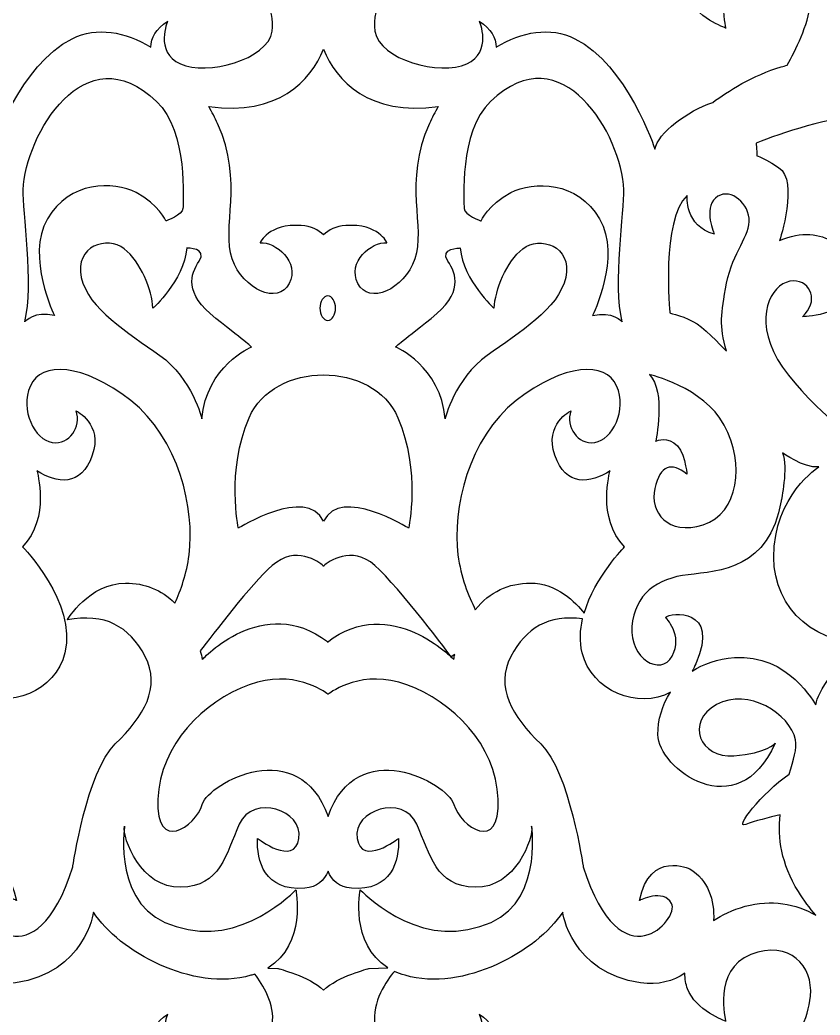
# Model space of a CAD drawing. Header units: centimetres. Extents: x -27.5 to -15.8, y -2.4 to 9.5.
# Drawn here: x -25.271 to -23.537, y 5.765 to 7.922 of the extents above; entities that cross this region are included whole.
import ezdxf

# ---------------------------------------------------------------- set-up
doc = ezdxf.new("R2010")
doc.units = ezdxf.units.CM
doc.header["$MEASUREMENT"] = 0
doc.layers.add('layer 1', color=7, linetype='Continuous')

msp = doc.modelspace()

# ---------------------------------------------------------------- linework, layer by layer
at = {"layer": 'layer 1', "color": 250}
for points, knots in [([(-21.89665, -2.43716), (-21.89665, -2.43716), (-27.5, -2.43716), (-27.5, -2.43716), (-27.5, -2.43716), (-27.5, -2.43716), (-27.5, 9.5), (-27.5, 9.5), (-27.5, 9.5), (-27.5, 9.5), (-21.89665, 9.5), (-21.89665, 9.5), (-21.89665, 9.5), (-21.89665, 9.5), (-21.89665, -2.43716), (-21.89665, -2.43716)], [0, 0, 0, 0, 0.2, 0.2, 0.2, 0.2, 0.4, 0.4, 0.4, 0.4, 0.6, 0.6, 0.6, 0.6, 1, 1, 1, 1]), ([(-24.76786, 8.01401), (-24.75283, 7.99615), (-24.71638, 7.94689), (-24.72433, 7.89762), (-24.72433, 7.89762), (-24.73428, 7.83591), (-24.86613, 7.80064), (-24.92337, 7.82709), (-24.92337, 7.82709), (-24.98061, 7.85354), (-24.95074, 7.91967), (-24.95074, 7.91967), (-24.95074, 7.91967), (-24.97661, 7.90289), (-24.98663, 7.88329), (-24.98719, 7.86336), (-24.98719, 7.86336), (-25.04272, 7.89678), (-25.10398, 7.90842), (-25.15803, 7.88167), (-25.15803, 7.88167), (-25.27106, 7.82581), (-25.3315, 7.64186), (-25.3315, 7.64186), (-25.3315, 7.64186), (-25.33774, 7.67693), (-25.4018, 7.72515), (-25.45689, 7.74364), (-25.45689, 7.74364), (-25.48829, 7.76659), (-25.54457, 7.80308), (-25.60513, 7.82048), (-25.60513, 7.82048), (-25.60951, 7.82173), (-25.6139, 7.82292), (-25.6184, 7.82407), (-25.6184, 7.82407), (-25.63627, 7.85741), (-25.66377, 7.90998), (-25.66858, 7.95875), (-25.66858, 7.95875), (-25.67496, 8.02317), (-25.62308, 8.08237), (-25.53921, 8.04888), (-25.53921, 8.04888), (-25.45533, 8.01541), (-25.48488, 7.90453), (-25.48488, 7.90453), (-25.48488, 7.90453), (-25.48488, 7.90453), (-25.41878, 7.92808), (-25.4021, 7.97492), (-25.4021, 7.97492), (-25.39622, 7.99139), (-25.39379, 8.01381), (-25.3988, 8.03756), (-25.3988, 8.03756), (-25.37162, 8.00779), (-25.33154, 7.98962), (-25.28089, 7.99696), (-25.28089, 7.99696), (-25.12912, 8.01902), (-25.11193, 8.1503), (-25.11193, 8.1503), (-25.11193, 8.1503), (-25.05606, 8.06464), (-24.89708, 7.97711), (-24.77034, 8.01326), (-24.77034, 8.01326), (-24.7695, 8.0135), (-24.76869, 8.01376), (-24.76786, 8.01401)], [0, 0, 0, 0, 0.0526316, 0.0526316, 0.0526316, 0.0526316, 0.1052632, 0.1052632, 0.1052632, 0.1052632, 0.1578947, 0.1578947, 0.1578947, 0.1578947, 0.2105263, 0.2105263, 0.2105263, 0.2105263, 0.2631579, 0.2631579, 0.2631579, 0.2631579, 0.3157895, 0.3157895, 0.3157895, 0.3157895, 0.3684211, 0.3684211, 0.3684211, 0.3684211, 0.4210526, 0.4210526, 0.4210526, 0.4210526, 0.4736842, 0.4736842, 0.4736842, 0.4736842, 0.5263158, 0.5263158, 0.5263158, 0.5263158, 0.5789474, 0.5789474, 0.5789474, 0.5789474, 0.6315789, 0.6315789, 0.6315789, 0.6315789, 0.6842105, 0.6842105, 0.6842105, 0.6842105, 0.7368421, 0.7368421, 0.7368421, 0.7368421, 0.7894737, 0.7894737, 0.7894737, 0.7894737, 0.8421053, 0.8421053, 0.8421053, 0.8421053, 0.8947368, 0.8947368, 0.8947368, 0.8947368, 1, 1, 1, 1]), ([(-23.82984, 8.01806), (-23.83068, 8.00174), (-23.82823, 7.98679), (-23.824, 7.97492), (-23.824, 7.97492), (-23.8073, 7.92808), (-23.74123, 7.90453), (-23.74123, 7.90453), (-23.74123, 7.90453), (-23.74123, 7.90453), (-23.77075, 8.01541), (-23.68688, 8.04888), (-23.68688, 8.04888), (-23.60302, 8.08237), (-23.55114, 8.02317), (-23.55751, 7.95875), (-23.55751, 7.95875), (-23.56234, 7.90998), (-23.58981, 7.85741), (-23.6077, 7.82407), (-23.6077, 7.82407), (-23.61218, 7.82292), (-23.61659, 7.82173), (-23.62096, 7.82048), (-23.62096, 7.82048), (-23.68154, 7.80308), (-23.73778, 7.76659), (-23.7692, 7.74364), (-23.7692, 7.74364), (-23.82429, 7.72515), (-23.88833, 7.67693), (-23.89458, 7.64186), (-23.89458, 7.64186), (-23.89458, 7.64186), (-23.95504, 7.82581), (-24.06806, 7.88167), (-24.06806, 7.88167), (-24.12211, 7.90842), (-24.18336, 7.89678), (-24.23891, 7.86336), (-24.23891, 7.86336), (-24.23947, 7.88329), (-24.2495, 7.90289), (-24.27535, 7.91967), (-24.27535, 7.91967), (-24.27535, 7.91967), (-24.24549, 7.85354), (-24.30271, 7.82709), (-24.30271, 7.82709), (-24.35994, 7.80064), (-24.49183, 7.83591), (-24.50178, 7.89762), (-24.50178, 7.89762), (-24.51075, 7.9533), (-24.46303, 8.00896), (-24.4536, 8.01932), (-24.4536, 8.01932), (-24.44815, 8.01705), (-24.44235, 8.01502), (-24.43617, 8.01326), (-24.43617, 8.01326), (-24.30941, 7.97711), (-24.15045, 8.06464), (-24.09459, 8.1503), (-24.09459, 8.1503), (-24.09459, 8.1503), (-24.07739, 8.01902), (-23.92562, 7.99696), (-23.92562, 7.99696), (-23.88732, 7.99141), (-23.85506, 8.00045), (-23.82984, 8.01806)], [0, 0, 0, 0, 0.0526316, 0.0526316, 0.0526316, 0.0526316, 0.1052632, 0.1052632, 0.1052632, 0.1052632, 0.1578947, 0.1578947, 0.1578947, 0.1578947, 0.2105263, 0.2105263, 0.2105263, 0.2105263, 0.2631579, 0.2631579, 0.2631579, 0.2631579, 0.3157895, 0.3157895, 0.3157895, 0.3157895, 0.3684211, 0.3684211, 0.3684211, 0.3684211, 0.4210526, 0.4210526, 0.4210526, 0.4210526, 0.4736842, 0.4736842, 0.4736842, 0.4736842, 0.5263158, 0.5263158, 0.5263158, 0.5263158, 0.5789474, 0.5789474, 0.5789474, 0.5789474, 0.6315789, 0.6315789, 0.6315789, 0.6315789, 0.6842105, 0.6842105, 0.6842105, 0.6842105, 0.7368421, 0.7368421, 0.7368421, 0.7368421, 0.7894737, 0.7894737, 0.7894737, 0.7894737, 0.8421053, 0.8421053, 0.8421053, 0.8421053, 0.8947368, 0.8947368, 0.8947368, 0.8947368, 1, 1, 1, 1]), ([(-24.91774, 7.5132), (-24.91772, 7.52689), (-24.90603, 7.67973), (-24.97512, 7.7458), (-24.97512, 7.7458), (-25.13041, 7.89426), (-25.25921, 7.67243), (-25.264, 7.55382), (-25.264, 7.55382), (-25.26568, 7.51193), (-25.24035, 7.34733), (-25.26062, 7.26802), (-25.26062, 7.26802), (-25.26062, 7.26802), (-25.23868, 7.29197), (-25.19643, 7.28149), (-25.19643, 7.28149), (-25.19643, 7.28149), (-25.25892, 7.40867), (-25.21162, 7.49098), (-25.21162, 7.49098), (-25.16434, 7.57328), (-25.06805, 7.57328), (-25.01906, 7.54784), (-25.01906, 7.54784), (-24.97007, 7.52241), (-24.95486, 7.48649), (-24.95486, 7.48649), (-24.95486, 7.48649), (-24.95486, 7.48649), (-24.91777, 7.49951), (-24.91774, 7.5132)], [0, 0, 0, 0, 0.1111111, 0.1111111, 0.1111111, 0.1111111, 0.2222222, 0.2222222, 0.2222222, 0.2222222, 0.3333333, 0.3333333, 0.3333333, 0.3333333, 0.4444444, 0.4444444, 0.4444444, 0.4444444, 0.5555556, 0.5555556, 0.5555556, 0.5555556, 0.6666667, 0.6666667, 0.6666667, 0.6666667, 0.7777778, 0.7777778, 0.7777778, 0.7777778, 1, 1, 1, 1]), ([(-24.30834, 7.5132), (-24.30838, 7.52689), (-24.32007, 7.67973), (-24.25096, 7.7458), (-24.25096, 7.7458), (-24.09568, 7.89426), (-23.96688, 7.67243), (-23.96209, 7.55382), (-23.96209, 7.55382), (-23.96044, 7.51193), (-23.98575, 7.34733), (-23.96549, 7.26802), (-23.96549, 7.26802), (-23.96549, 7.26802), (-23.98745, 7.29197), (-24.02968, 7.28149), (-24.02968, 7.28149), (-24.02968, 7.28149), (-23.96716, 7.40867), (-24.01446, 7.49098), (-24.01446, 7.49098), (-24.06177, 7.57328), (-24.15804, 7.57328), (-24.20702, 7.54784), (-24.20702, 7.54784), (-24.25603, 7.52241), (-24.27122, 7.48649), (-24.27122, 7.48649), (-24.27122, 7.48649), (-24.27122, 7.48649), (-24.30832, 7.49951), (-24.30834, 7.5132)], [0, 0, 0, 0, 0.1111111, 0.1111111, 0.1111111, 0.1111111, 0.2222222, 0.2222222, 0.2222222, 0.2222222, 0.3333333, 0.3333333, 0.3333333, 0.3333333, 0.4444444, 0.4444444, 0.4444444, 0.4444444, 0.5555556, 0.5555556, 0.5555556, 0.5555556, 0.6666667, 0.6666667, 0.6666667, 0.6666667, 0.7777778, 0.7777778, 0.7777778, 0.7777778, 1, 1, 1, 1]), ([(-24.61305, 7.85892), (-24.64108, 7.78988), (-24.71142, 7.71391), (-24.86181, 7.73444), (-24.86181, 7.73444), (-24.85469, 7.72245), (-24.84826, 7.71019), (-24.84265, 7.69775), (-24.84265, 7.69775), (-24.78481, 7.56969), (-24.83476, 7.4719), (-24.8111, 7.40438), (-24.8111, 7.40438), (-24.78742, 7.33687), (-24.71121, 7.30427), (-24.68757, 7.35083), (-24.68757, 7.35083), (-24.66392, 7.39741), (-24.71647, 7.44164), (-24.75064, 7.4393), (-24.75064, 7.4393), (-24.75064, 7.4393), (-24.73225, 7.48122), (-24.66128, 7.47655), (-24.66128, 7.47655), (-24.63973, 7.47514), (-24.62401, 7.46749), (-24.61304, 7.4561), (-24.61304, 7.4561), (-24.6021, 7.46749), (-24.58636, 7.47514), (-24.56481, 7.47655), (-24.56481, 7.47655), (-24.49384, 7.48122), (-24.47546, 7.4393), (-24.47546, 7.4393), (-24.47546, 7.4393), (-24.50963, 7.44164), (-24.56218, 7.39741), (-24.53853, 7.35083), (-24.53853, 7.35083), (-24.51489, 7.30427), (-24.43864, 7.33687), (-24.415, 7.40438), (-24.415, 7.40438), (-24.39133, 7.4719), (-24.44129, 7.56969), (-24.38347, 7.69775), (-24.38347, 7.69775), (-24.37784, 7.71019), (-24.37141, 7.72245), (-24.36428, 7.73444), (-24.36428, 7.73444), (-24.51468, 7.71391), (-24.58503, 7.78988), (-24.61305, 7.85892)], [0, 0, 0, 0, 0.0666667, 0.0666667, 0.0666667, 0.0666667, 0.1333333, 0.1333333, 0.1333333, 0.1333333, 0.2, 0.2, 0.2, 0.2, 0.2666667, 0.2666667, 0.2666667, 0.2666667, 0.3333333, 0.3333333, 0.3333333, 0.3333333, 0.4, 0.4, 0.4, 0.4, 0.4666667, 0.4666667, 0.4666667, 0.4666667, 0.5333333, 0.5333333, 0.5333333, 0.5333333, 0.6, 0.6, 0.6, 0.6, 0.6666667, 0.6666667, 0.6666667, 0.6666667, 0.7333333, 0.7333333, 0.7333333, 0.7333333, 0.8, 0.8, 0.8, 0.8, 0.8666667, 0.8666667, 0.8666667, 0.8666667, 1, 1, 1, 1]), ([(-23.50725, 7.44034), (-23.53613, 7.45899), (-23.57686, 7.46471), (-23.62431, 7.44419), (-23.62431, 7.44419), (-23.62431, 7.44419), (-23.58182, 7.57436), (-23.6265, 7.60229), (-23.6265, 7.60229), (-23.67117, 7.63022), (-23.67381, 7.62791), (-23.67381, 7.62791), (-23.67381, 7.62791), (-23.67381, 7.62791), (-23.67358, 7.63933), (-23.67487, 7.65524), (-23.67487, 7.65524), (-23.62085, 7.6769), (-23.51792, 7.713), (-23.42568, 7.71592), (-23.42568, 7.71592), (-23.29321, 7.7201), (-23.10713, 7.65444), (-23.14497, 7.51754), (-23.14497, 7.51754), (-23.18282, 7.38062), (-23.35945, 7.38483), (-23.39885, 7.42115), (-23.39885, 7.42115), (-23.43828, 7.45746), (-23.4116, 7.54336), (-23.4116, 7.54336), (-23.4116, 7.54336), (-23.4116, 7.54336), (-23.49644, 7.51632), (-23.50725, 7.44034)], [0, 0, 0, 0, 0.1, 0.1, 0.1, 0.1, 0.2, 0.2, 0.2, 0.2, 0.3, 0.3, 0.3, 0.3, 0.4, 0.4, 0.4, 0.4, 0.5, 0.5, 0.5, 0.5, 0.6, 0.6, 0.6, 0.6, 0.7, 0.7, 0.7, 0.7, 0.8, 0.8, 0.8, 0.8, 1, 1, 1, 1]), ([(-23.86218, 7.2869), (-23.86218, 7.2869), (-23.88186, 7.48928), (-23.82475, 7.54162), (-23.82475, 7.54162), (-23.82475, 7.54162), (-23.83011, 7.47499), (-23.76585, 7.45778), (-23.76585, 7.45778), (-23.76585, 7.45778), (-23.79011, 7.51258), (-23.76343, 7.53621), (-23.76343, 7.53621), (-23.73676, 7.55984), (-23.69431, 7.53086), (-23.69067, 7.49217), (-23.69067, 7.49217), (-23.68703, 7.45352), (-23.72583, 7.4202), (-23.73916, 7.35145), (-23.73916, 7.35145), (-23.75253, 7.28271), (-23.75457, 7.26054), (-23.73982, 7.20433), (-23.73982, 7.20433), (-23.73982, 7.20433), (-23.77966, 7.24746), (-23.80326, 7.26315), (-23.80326, 7.26315), (-23.82687, 7.27884), (-23.86218, 7.2869), (-23.86218, 7.2869)], [0, 0, 0, 0, 0.1111111, 0.1111111, 0.1111111, 0.1111111, 0.2222222, 0.2222222, 0.2222222, 0.2222222, 0.3333333, 0.3333333, 0.3333333, 0.3333333, 0.4444444, 0.4444444, 0.4444444, 0.4444444, 0.5555556, 0.5555556, 0.5555556, 0.5555556, 0.6666667, 0.6666667, 0.6666667, 0.6666667, 0.7777778, 0.7777778, 0.7777778, 0.7777778, 1, 1, 1, 1]), ([(-24.76913, 7.21338), (-24.76913, 7.21338), (-24.86797, 7.17153), (-24.87655, 7.05734), (-24.87655, 7.05734), (-24.87655, 7.05734), (-24.89775, 7.14454), (-24.96776, 7.19484), (-24.96776, 7.19484), (-25.03777, 7.24513), (-25.12294, 7.29542), (-25.13808, 7.36414), (-25.13808, 7.36414), (-25.15321, 7.43288), (-25.0813, 7.45469), (-25.04534, 7.42617), (-25.04534, 7.42617), (-25.00939, 7.39769), (-24.98479, 7.33734), (-24.98289, 7.29711), (-24.98289, 7.29711), (-24.98289, 7.29711), (-24.91665, 7.35576), (-24.90908, 7.42786), (-24.90908, 7.42786), (-24.90908, 7.42786), (-24.86366, 7.42786), (-24.88259, 7.39936), (-24.88259, 7.39936), (-24.90151, 7.37085), (-24.91665, 7.33063), (-24.84664, 7.27531), (-24.84664, 7.27531), (-24.77662, 7.21998), (-24.76913, 7.21338), (-24.76913, 7.21338)], [0, 0, 0, 0, 0.1, 0.1, 0.1, 0.1, 0.2, 0.2, 0.2, 0.2, 0.3, 0.3, 0.3, 0.3, 0.4, 0.4, 0.4, 0.4, 0.5, 0.5, 0.5, 0.5, 0.6, 0.6, 0.6, 0.6, 0.7, 0.7, 0.7, 0.7, 0.8, 0.8, 0.8, 0.8, 1, 1, 1, 1]), ([(-24.45696, 7.21338), (-24.45696, 7.21338), (-24.35814, 7.17153), (-24.34954, 7.05734), (-24.34954, 7.05734), (-24.34954, 7.05734), (-24.32838, 7.14454), (-24.25835, 7.19484), (-24.25835, 7.19484), (-24.18833, 7.24513), (-24.10317, 7.29542), (-24.08803, 7.36414), (-24.08803, 7.36414), (-24.07289, 7.43288), (-24.1448, 7.45469), (-24.18074, 7.42617), (-24.18074, 7.42617), (-24.21671, 7.39769), (-24.2413, 7.33734), (-24.2432, 7.29711), (-24.2432, 7.29711), (-24.2432, 7.29711), (-24.30944, 7.35576), (-24.31702, 7.42786), (-24.31702, 7.42786), (-24.31702, 7.42786), (-24.36243, 7.42786), (-24.3435, 7.39936), (-24.3435, 7.39936), (-24.32459, 7.37085), (-24.30944, 7.33063), (-24.37948, 7.27531), (-24.37948, 7.27531), (-24.44948, 7.21998), (-24.45696, 7.21338), (-24.45696, 7.21338)], [0, 0, 0, 0, 0.1, 0.1, 0.1, 0.1, 0.2, 0.2, 0.2, 0.2, 0.3, 0.3, 0.3, 0.3, 0.4, 0.4, 0.4, 0.4, 0.5, 0.5, 0.5, 0.5, 0.6, 0.6, 0.6, 0.6, 0.7, 0.7, 0.7, 0.7, 0.8, 0.8, 0.8, 0.8, 1, 1, 1, 1]), ([(-23.01076, 7.21684), (-23.02769, 7.21443), (-23.04592, 7.21042), (-23.06545, 7.20465), (-23.06545, 7.20465), (-23.22013, 7.15898), (-23.22171, 7.04971), (-23.22171, 6.9698), (-23.22171, 6.9698), (-23.22171, 6.9698), (-23.32053, 7.06686), (-23.45588, 7.00787), (-23.45588, 7.00787), (-23.45588, 7.00787), (-23.59601, 7.11438), (-23.63763, 7.20324), (-23.63763, 7.20324), (-23.67928, 7.29207), (-23.63492, 7.35631), (-23.59476, 7.35631), (-23.59476, 7.35631), (-23.55462, 7.35631), (-23.53926, 7.31131), (-23.57468, 7.27892), (-23.57468, 7.27892), (-23.57468, 7.27892), (-23.48465, 7.27983), (-23.46527, 7.33497), (-23.46527, 7.33497), (-23.41247, 7.28464), (-23.32273, 7.25604), (-23.26373, 7.27595), (-23.26373, 7.27595), (-23.17748, 7.30507), (-23.11589, 7.42693), (-23.11589, 7.42693), (-23.11589, 7.42693), (-23.12853, 7.32178), (-23.07533, 7.24149), (-23.01076, 7.21684)], [0, 0, 0, 0, 0.0909091, 0.0909091, 0.0909091, 0.0909091, 0.1818182, 0.1818182, 0.1818182, 0.1818182, 0.2727273, 0.2727273, 0.2727273, 0.2727273, 0.3636364, 0.3636364, 0.3636364, 0.3636364, 0.4545455, 0.4545455, 0.4545455, 0.4545455, 0.5454545, 0.5454545, 0.5454545, 0.5454545, 0.6363636, 0.6363636, 0.6363636, 0.6363636, 0.7272727, 0.7272727, 0.7272727, 0.7272727, 0.8181818, 0.8181818, 0.8181818, 0.8181818, 1, 1, 1, 1]), ([(-24.6038, 7.27096), (-24.6131, 7.27096), (-24.62069, 7.28283), (-24.62069, 7.29738), (-24.62069, 7.29738), (-24.62069, 7.31191), (-24.6131, 7.32376), (-24.6038, 7.32376), (-24.6038, 7.32376), (-24.59449, 7.32376), (-24.58692, 7.31191), (-24.58692, 7.29738), (-24.58692, 7.29738), (-24.58692, 7.28283), (-24.59449, 7.27096), (-24.6038, 7.27096)], [0, 0, 0, 0, 0.2, 0.2, 0.2, 0.2, 0.4, 0.4, 0.4, 0.4, 0.6, 0.6, 0.6, 0.6, 1, 1, 1, 1]), ([(-25.43638, 5.95151), (-25.4567, 5.97137), (-25.48605, 5.98881), (-25.52731, 6.00046), (-25.52731, 6.00046), (-25.58333, 6.0163), (-25.63678, 6.00587), (-25.68015, 5.98145), (-25.68015, 5.98145), (-25.66696, 5.99648), (-25.65437, 6.01339), (-25.6426, 6.03228), (-25.6426, 6.03228), (-25.60449, 6.09339), (-25.59792, 6.14957), (-25.6029, 6.19856), (-25.6029, 6.19856), (-25.57984, 6.1933), (-25.54651, 6.18514), (-25.52852, 6.17807), (-25.52852, 6.17807), (-25.50152, 6.16741), (-25.56298, 6.24616), (-25.62249, 6.28686), (-25.62249, 6.28686), (-25.63177, 6.31779), (-25.63981, 6.34305), (-25.63611, 6.36139), (-25.63611, 6.36139), (-25.62467, 6.4177), (-25.53342, 6.47543), (-25.46497, 6.43789), (-25.46497, 6.43789), (-25.39655, 6.40036), (-25.42912, 6.32097), (-25.50246, 6.32675), (-25.50246, 6.32675), (-25.57579, 6.33254), (-25.59207, 6.35418), (-25.59207, 6.35418), (-25.59207, 6.35418), (-25.51061, 6.17085), (-25.33787, 6.29931), (-25.33787, 6.37295), (-25.33787, 6.37295), (-25.33787, 6.40385), (-25.34668, 6.43655), (-25.36549, 6.46474), (-25.36549, 6.46474), (-25.29477, 6.42632), (-25.19404, 6.46722), (-25.17375, 6.55009), (-25.17375, 6.55009), (-25.14706, 6.65925), (-25.2658, 6.77993), (-25.2658, 6.77993), (-25.2658, 6.77993), (-25.20429, 6.8414), (-25.23426, 6.94479), (-25.23426, 6.94479), (-25.23426, 6.94479), (-25.19168, 6.91685), (-25.13808, 6.90986), (-25.11442, 6.97831), (-25.11442, 6.97831), (-25.09076, 7.04677), (-25.1491, 7.07471), (-25.1491, 7.07471), (-25.1491, 7.07471), (-25.13808, 7.03978), (-25.16329, 7.00065), (-25.20114, 7.00624), (-25.20114, 7.00624), (-25.239, 7.01183), (-25.27211, 7.07609), (-25.24845, 7.1292), (-25.24845, 7.1292), (-25.2248, 7.18225), (-25.1349, 7.17807), (-25.03082, 7.09706), (-25.03082, 7.09706), (-24.92674, 7.01603), (-24.89159, 6.86133), (-24.90449, 6.76239), (-24.90449, 6.76239), (-24.90976, 6.72177), (-24.92227, 6.68597), (-24.93522, 6.65786), (-24.93522, 6.65786), (-24.96446, 6.68712), (-25.00122, 6.70126), (-25.04199, 6.70126), (-25.04199, 6.70126), (-25.12083, 6.70126), (-25.16893, 6.62142), (-25.16893, 6.62142), (-25.16893, 6.62142), (-25.08682, 6.63686), (-25.03457, 6.60818), (-24.99974, 6.54208), (-24.99974, 6.54208), (-24.9649, 6.47596), (-25.00222, 6.41203), (-25.06442, 6.35251), (-25.06442, 6.35251), (-25.12663, 6.29299), (-25.15648, 6.08582), (-25.15648, 6.08582), (-25.15648, 6.08582), (-25.23859, 5.82794), (-25.36549, 5.97342), (-25.34807, 6.00648), (-25.34807, 6.00648), (-25.33064, 6.03953), (-25.27842, 6.01309), (-25.27842, 6.01309), (-25.27842, 6.01309), (-25.30079, 6.12328), (-25.38789, 6.08142), (-25.38789, 6.08142), (-25.38789, 6.08142), (-25.43157, 6.05498), (-25.44602, 6.00187), (-25.43638, 5.95151)], [0, 0, 0, 0, 0.03125, 0.03125, 0.03125, 0.03125, 0.0625, 0.0625, 0.0625, 0.0625, 0.09375, 0.09375, 0.09375, 0.09375, 0.125, 0.125, 0.125, 0.125, 0.15625, 0.15625, 0.15625, 0.15625, 0.1875, 0.1875, 0.1875, 0.1875, 0.21875, 0.21875, 0.21875, 0.21875, 0.25, 0.25, 0.25, 0.25, 0.28125, 0.28125, 0.28125, 0.28125, 0.3125, 0.3125, 0.3125, 0.3125, 0.34375, 0.34375, 0.34375, 0.34375, 0.375, 0.375, 0.375, 0.375, 0.40625, 0.40625, 0.40625, 0.40625, 0.4375, 0.4375, 0.4375, 0.4375, 0.46875, 0.46875, 0.46875, 0.46875, 0.5, 0.5, 0.5, 0.5, 0.53125, 0.53125, 0.53125, 0.53125, 0.5625, 0.5625, 0.5625, 0.5625, 0.59375, 0.59375, 0.59375, 0.59375, 0.625, 0.625, 0.625, 0.625, 0.65625, 0.65625, 0.65625, 0.65625, 0.6875, 0.6875, 0.6875, 0.6875, 0.71875, 0.71875, 0.71875, 0.71875, 0.75, 0.75, 0.75, 0.75, 0.78125, 0.78125, 0.78125, 0.78125, 0.8125, 0.8125, 0.8125, 0.8125, 0.84375, 0.84375, 0.84375, 0.84375, 0.875, 0.875, 0.875, 0.875, 0.90625, 0.90625, 0.90625, 0.90625, 0.9375, 0.9375, 0.9375, 0.9375, 1, 1, 1, 1]), ([(-24.77431, 7.0598), (-24.82424, 6.94337), (-24.79742, 6.82044), (-24.79742, 6.82044), (-24.79742, 6.82044), (-24.79742, 6.82044), (-24.65073, 6.91249), (-24.61304, 6.83539), (-24.61304, 6.83539), (-24.57536, 6.91249), (-24.42867, 6.82044), (-24.42867, 6.82044), (-24.42867, 6.82044), (-24.42867, 6.82044), (-24.40186, 6.94337), (-24.45179, 7.0598), (-24.45179, 7.0598), (-24.50496, 7.18376), (-24.72134, 7.18326), (-24.77431, 7.0598)], [0, 0, 0, 0, 0.1666667, 0.1666667, 0.1666667, 0.1666667, 0.3333333, 0.3333333, 0.3333333, 0.3333333, 0.5, 0.5, 0.5, 0.5, 0.6666667, 0.6666667, 0.6666667, 0.6666667, 1, 1, 1, 1]), ([(-24.04805, 6.63609), (-24.06623, 6.65914), (-24.10725, 6.70126), (-24.16451, 6.70126), (-24.16451, 6.70126), (-24.21145, 6.70126), (-24.25303, 6.68252), (-24.28396, 6.64361), (-24.28396, 6.64361), (-24.29913, 6.67338), (-24.31539, 6.71454), (-24.32162, 6.76239), (-24.32162, 6.76239), (-24.33451, 6.86133), (-24.29935, 7.01603), (-24.19525, 7.09706), (-24.19525, 7.09706), (-24.09118, 7.17807), (-24.00129, 7.18225), (-23.97762, 7.1292), (-23.97762, 7.1292), (-23.95398, 7.07609), (-23.98709, 7.01183), (-24.02494, 7.00624), (-24.02494, 7.00624), (-24.0628, 7.00065), (-24.08803, 7.03978), (-24.07698, 7.07471), (-24.07698, 7.07471), (-24.07698, 7.07471), (-24.13533, 7.04677), (-24.11166, 6.97831), (-24.11166, 6.97831), (-24.08803, 6.90986), (-24.03441, 6.91685), (-23.99184, 6.94479), (-23.99184, 6.94479), (-23.99184, 6.94479), (-24.02178, 6.8414), (-23.96028, 6.77993), (-23.96028, 6.77993), (-23.96028, 6.77993), (-24.02486, 6.7143), (-24.04805, 6.63609)], [0, 0, 0, 0, 0.0833333, 0.0833333, 0.0833333, 0.0833333, 0.1666667, 0.1666667, 0.1666667, 0.1666667, 0.25, 0.25, 0.25, 0.25, 0.3333333, 0.3333333, 0.3333333, 0.3333333, 0.4166667, 0.4166667, 0.4166667, 0.4166667, 0.5, 0.5, 0.5, 0.5, 0.5833333, 0.5833333, 0.5833333, 0.5833333, 0.6666667, 0.6666667, 0.6666667, 0.6666667, 0.75, 0.75, 0.75, 0.75, 0.8333333, 0.8333333, 0.8333333, 0.8333333, 1, 1, 1, 1]), ([(-23.89325, 7.0083), (-23.89325, 7.0083), (-23.86965, 7.11679), (-23.90655, 7.15339), (-23.90655, 7.15339), (-23.90655, 7.15339), (-23.78999, 7.12724), (-23.74425, 7.04359), (-23.74425, 7.04359), (-23.69849, 6.95994), (-23.71326, 6.85277), (-23.78999, 6.82792), (-23.78999, 6.82792), (-23.8667, 6.80311), (-23.90655, 6.85538), (-23.89474, 6.90635), (-23.89474, 6.90635), (-23.88293, 6.95734), (-23.85932, 6.96385), (-23.82537, 6.93771), (-23.82537, 6.93771), (-23.82537, 6.93771), (-23.82982, 6.9926), (-23.85341, 7.00568), (-23.85341, 7.00568), (-23.87702, 7.01875), (-23.89325, 7.0083), (-23.89325, 7.0083)], [0, 0, 0, 0, 0.125, 0.125, 0.125, 0.125, 0.25, 0.25, 0.25, 0.25, 0.375, 0.375, 0.375, 0.375, 0.5, 0.5, 0.5, 0.5, 0.625, 0.625, 0.625, 0.625, 0.75, 0.75, 0.75, 0.75, 1, 1, 1, 1]), ([(-23.8141, 6.51041), (-23.81112, 6.51543), (-23.80837, 6.52078), (-23.80591, 6.52645), (-23.80591, 6.52645), (-23.75251, 6.64833), (-23.86135, 6.63923), (-23.87162, 6.62651), (-23.87162, 6.62651), (-23.87162, 6.62651), (-23.83246, 6.58835), (-23.85733, 6.54318), (-23.85733, 6.54318), (-23.88221, 6.49799), (-23.9494, 6.53766), (-23.94441, 6.60709), (-23.94441, 6.60709), (-23.93945, 6.67652), (-23.88968, 6.71179), (-23.8225, 6.7195), (-23.8225, 6.7195), (-23.75532, 6.72722), (-23.64572, 6.73202), (-23.62109, 6.87937), (-23.62109, 6.87937), (-23.62109, 6.87937), (-23.60547, 6.95176), (-23.61806, 6.98388), (-23.61806, 6.98388), (-23.61806, 6.98388), (-23.57392, 6.95036), (-23.53922, 6.95316), (-23.53922, 6.95316), (-23.53922, 6.95316), (-23.63701, 6.89217), (-23.63701, 6.7571), (-23.63701, 6.7571), (-23.63701, 6.64648), (-23.54281, 6.55668), (-23.41639, 6.57505), (-23.41639, 6.57505), (-23.53625, 6.51033), (-23.5461, 6.43697), (-23.5461, 6.43697), (-23.5461, 6.43697), (-23.5461, 6.43697), (-23.60625, 6.54923), (-23.72224, 6.53971), (-23.72224, 6.53971), (-23.75949, 6.53667), (-23.78993, 6.52597), (-23.8141, 6.51041)], [0, 0, 0, 0, 0.0714286, 0.0714286, 0.0714286, 0.0714286, 0.1428571, 0.1428571, 0.1428571, 0.1428571, 0.2142857, 0.2142857, 0.2142857, 0.2142857, 0.2857143, 0.2857143, 0.2857143, 0.2857143, 0.3571429, 0.3571429, 0.3571429, 0.3571429, 0.4285714, 0.4285714, 0.4285714, 0.4285714, 0.5, 0.5, 0.5, 0.5, 0.5714286, 0.5714286, 0.5714286, 0.5714286, 0.6428571, 0.6428571, 0.6428571, 0.6428571, 0.7142857, 0.7142857, 0.7142857, 0.7142857, 0.7857143, 0.7857143, 0.7857143, 0.7857143, 0.8571429, 0.8571429, 0.8571429, 0.8571429, 1, 1, 1, 1]), ([(-24.32822, 6.54678), (-24.32913, 6.54313), (-24.32996, 6.53944), (-24.33074, 6.53567), (-24.33074, 6.53567), (-24.33074, 6.53567), (-24.46667, 6.67922), (-24.60475, 6.5735), (-24.60475, 6.5735), (-24.60475, 6.5735), (-24.60476, 6.57433), (-24.60476, 6.57433), (-24.60476, 6.57433), (-24.743, 6.68066), (-24.87576, 6.53567), (-24.87576, 6.53567), (-24.87576, 6.53567), (-24.8771, 6.54201), (-24.87855, 6.54813), (-24.88011, 6.55409), (-24.88011, 6.55409), (-24.85251, 6.59084), (-24.77006, 6.69876), (-24.72402, 6.73955), (-24.72402, 6.73955), (-24.67353, 6.78428), (-24.62301, 6.74656), (-24.61381, 6.73892), (-24.61381, 6.73892), (-24.61381, 6.73892), (-24.61377, 6.73763), (-24.61377, 6.73763), (-24.61377, 6.73763), (-24.61377, 6.73763), (-24.61351, 6.73788), (-24.61304, 6.73829), (-24.61304, 6.73829), (-24.61257, 6.73788), (-24.61231, 6.73763), (-24.61231, 6.73763), (-24.61231, 6.73763), (-24.61231, 6.73763), (-24.6123, 6.73892), (-24.6123, 6.73892), (-24.6123, 6.73892), (-24.60309, 6.74655), (-24.55258, 6.78429), (-24.50206, 6.73955), (-24.50206, 6.73955), (-24.44622, 6.69005), (-24.33666, 6.54163), (-24.33666, 6.54163), (-24.33666, 6.54163), (-24.33666, 6.54163), (-24.32822, 6.54678), (-24.32822, 6.54678)], [0, 0, 0, 0, 0.0666667, 0.0666667, 0.0666667, 0.0666667, 0.1333333, 0.1333333, 0.1333333, 0.1333333, 0.2, 0.2, 0.2, 0.2, 0.2666667, 0.2666667, 0.2666667, 0.2666667, 0.3333333, 0.3333333, 0.3333333, 0.3333333, 0.4, 0.4, 0.4, 0.4, 0.4666667, 0.4666667, 0.4666667, 0.4666667, 0.5333333, 0.5333333, 0.5333333, 0.5333333, 0.6, 0.6, 0.6, 0.6, 0.6666667, 0.6666667, 0.6666667, 0.6666667, 0.7333333, 0.7333333, 0.7333333, 0.7333333, 0.8, 0.8, 0.8, 0.8, 0.8666667, 0.8666667, 0.8666667, 0.8666667, 1, 1, 1, 1]), ([(-23.54595, 5.98145), (-23.58932, 6.00587), (-23.64277, 6.0163), (-23.69878, 6.00046), (-23.69878, 6.00046), (-23.72703, 5.99248), (-23.7497, 5.98179), (-23.76771, 5.96947), (-23.76771, 5.96947), (-23.76431, 6.01407), (-23.78011, 6.05812), (-23.81863, 6.08142), (-23.81863, 6.08142), (-23.81863, 6.08142), (-23.9057, 6.12328), (-23.9281, 6.01309), (-23.9281, 6.01309), (-23.9281, 6.01309), (-23.87586, 6.03953), (-23.85844, 6.00648), (-23.85844, 6.00648), (-23.84102, 5.97342), (-23.96792, 5.82794), (-24.05002, 6.08582), (-24.05002, 6.08582), (-24.05002, 6.08582), (-24.07988, 6.29299), (-24.14208, 6.35251), (-24.14208, 6.35251), (-24.2043, 6.41203), (-24.24161, 6.47596), (-24.20678, 6.54208), (-24.20678, 6.54208), (-24.17395, 6.60443), (-24.1256, 6.63343), (-24.05137, 6.62362), (-24.05137, 6.62362), (-24.057, 6.59952), (-24.05831, 6.57451), (-24.05233, 6.55009), (-24.05233, 6.55009), (-24.03207, 6.46722), (-23.93132, 6.42632), (-23.86062, 6.46474), (-23.86062, 6.46474), (-23.8794, 6.43655), (-23.88822, 6.40385), (-23.88822, 6.37295), (-23.88822, 6.37295), (-23.88822, 6.29931), (-23.71548, 6.17085), (-23.634, 6.35418), (-23.634, 6.35418), (-23.634, 6.35418), (-23.6503, 6.33254), (-23.72362, 6.32675), (-23.72362, 6.32675), (-23.79697, 6.32097), (-23.82956, 6.40036), (-23.76111, 6.43789), (-23.76111, 6.43789), (-23.69266, 6.47543), (-23.6014, 6.4177), (-23.59001, 6.36139), (-23.59001, 6.36139), (-23.58629, 6.34305), (-23.59432, 6.31779), (-23.6036, 6.28686), (-23.6036, 6.28686), (-23.66311, 6.24616), (-23.72457, 6.16741), (-23.69757, 6.17807), (-23.69757, 6.17807), (-23.67959, 6.18514), (-23.64626, 6.1933), (-23.6232, 6.19856), (-23.6232, 6.19856), (-23.62814, 6.14957), (-23.6216, 6.09339), (-23.58349, 6.03228), (-23.58349, 6.03228), (-23.57172, 6.01339), (-23.55914, 5.99649), (-23.54595, 5.98145)], [0, 0, 0, 0, 0.0454545, 0.0454545, 0.0454545, 0.0454545, 0.0909091, 0.0909091, 0.0909091, 0.0909091, 0.1363636, 0.1363636, 0.1363636, 0.1363636, 0.1818182, 0.1818182, 0.1818182, 0.1818182, 0.2272727, 0.2272727, 0.2272727, 0.2272727, 0.2727273, 0.2727273, 0.2727273, 0.2727273, 0.3181818, 0.3181818, 0.3181818, 0.3181818, 0.3636364, 0.3636364, 0.3636364, 0.3636364, 0.4090909, 0.4090909, 0.4090909, 0.4090909, 0.4545455, 0.4545455, 0.4545455, 0.4545455, 0.5, 0.5, 0.5, 0.5, 0.5454545, 0.5454545, 0.5454545, 0.5454545, 0.5909091, 0.5909091, 0.5909091, 0.5909091, 0.6363636, 0.6363636, 0.6363636, 0.6363636, 0.6818182, 0.6818182, 0.6818182, 0.6818182, 0.7272727, 0.7272727, 0.7272727, 0.7272727, 0.7727273, 0.7727273, 0.7727273, 0.7727273, 0.8181818, 0.8181818, 0.8181818, 0.8181818, 0.8636364, 0.8636364, 0.8636364, 0.8636364, 0.9090909, 0.9090909, 0.9090909, 0.9090909, 1, 1, 1, 1]), ([(-24.60359, 6.46043), (-24.60359, 6.46043), (-24.60294, 6.46042), (-24.60294, 6.46042), (-24.60294, 6.46042), (-24.59585, 6.46588), (-24.52727, 6.51593), (-24.43259, 6.48088), (-24.43259, 6.48088), (-24.33256, 6.44383), (-24.2398, 6.35198), (-24.23435, 6.23276), (-24.23435, 6.23276), (-24.2289, 6.11352), (-24.3162, 6.17314), (-24.33074, 6.22148), (-24.33074, 6.22148), (-24.34514, 6.26925), (-24.5408, 6.37368), (-24.60326, 6.19549), (-24.60326, 6.19549), (-24.6657, 6.37368), (-24.86139, 6.26925), (-24.87576, 6.22148), (-24.87576, 6.22148), (-24.89032, 6.17314), (-24.97761, 6.11352), (-24.97216, 6.23276), (-24.97216, 6.23276), (-24.9667, 6.35198), (-24.87394, 6.44383), (-24.77392, 6.48088), (-24.77392, 6.48088), (-24.67932, 6.51592), (-24.61079, 6.466), (-24.60359, 6.46043)], [0, 0, 0, 0, 0.1, 0.1, 0.1, 0.1, 0.2, 0.2, 0.2, 0.2, 0.3, 0.3, 0.3, 0.3, 0.4, 0.4, 0.4, 0.4, 0.5, 0.5, 0.5, 0.5, 0.6, 0.6, 0.6, 0.6, 0.7, 0.7, 0.7, 0.7, 0.8, 0.8, 0.8, 0.8, 1, 1, 1, 1]), ([(-24.47356, 5.86714), (-24.47356, 5.86714), (-24.51421, 5.86569), (-24.51421, 5.86569), (-24.51421, 5.86569), (-24.51421, 5.86569), (-24.5821, 5.84872), (-24.61304, 5.81865), (-24.61304, 5.81865), (-24.64401, 5.84872), (-24.71187, 5.86569), (-24.71187, 5.86569), (-24.71187, 5.86569), (-24.71187, 5.86569), (-24.73398, 5.86648), (-24.73398, 5.86648), (-24.73398, 5.86648), (-24.64968, 5.91798), (-24.67291, 6.03634), (-24.67291, 6.03634), (-24.67291, 6.03634), (-24.67291, 6.03634), (-24.79314, 5.90845), (-24.93246, 5.95694), (-24.93246, 5.95694), (-25.0718, 5.99341), (-25.04455, 6.17305), (-25.04453, 6.17396), (-25.04453, 6.17396), (-25.04948, 6.14975), (-25.00968, 6.03953), (-24.92259, 6.04173), (-24.92259, 6.04173), (-24.83551, 6.04392), (-24.82555, 6.11227), (-24.79568, 6.17838), (-24.79568, 6.17838), (-24.76584, 6.24452), (-24.65637, 6.20927), (-24.66631, 6.14753), (-24.66631, 6.14753), (-24.67627, 6.08582), (-24.75589, 6.14753), (-24.75589, 6.14753), (-24.75589, 6.14753), (-24.75839, 6.09903), (-24.74096, 6.0329), (-24.65387, 6.03953), (-24.65387, 6.03953), (-24.62687, 6.04158), (-24.61154, 6.05675), (-24.60326, 6.07669), (-24.60326, 6.07669), (-24.59494, 6.05675), (-24.57964, 6.04158), (-24.55264, 6.03953), (-24.55264, 6.03953), (-24.46556, 6.0329), (-24.44812, 6.09903), (-24.45062, 6.14753), (-24.45062, 6.14753), (-24.45062, 6.14753), (-24.53025, 6.08582), (-24.5402, 6.14753), (-24.5402, 6.14753), (-24.55016, 6.20927), (-24.44067, 6.24452), (-24.4108, 6.17838), (-24.4108, 6.17838), (-24.38096, 6.11227), (-24.371, 6.04392), (-24.28391, 6.04173), (-24.28391, 6.04173), (-24.19682, 6.03953), (-24.157, 6.14975), (-24.16199, 6.17396), (-24.16199, 6.17396), (-24.16195, 6.17305), (-24.13471, 5.99341), (-24.27403, 5.95694), (-24.27403, 5.95694), (-24.41338, 5.90845), (-24.53357, 6.03634), (-24.53357, 6.03634), (-24.53357, 6.03634), (-24.53357, 6.03634), (-24.55662, 5.91898), (-24.47356, 5.86714)], [0, 0, 0, 0, 0.0434783, 0.0434783, 0.0434783, 0.0434783, 0.0869565, 0.0869565, 0.0869565, 0.0869565, 0.1304348, 0.1304348, 0.1304348, 0.1304348, 0.173913, 0.173913, 0.173913, 0.173913, 0.2173913, 0.2173913, 0.2173913, 0.2173913, 0.2608696, 0.2608696, 0.2608696, 0.2608696, 0.3043478, 0.3043478, 0.3043478, 0.3043478, 0.3478261, 0.3478261, 0.3478261, 0.3478261, 0.3913043, 0.3913043, 0.3913043, 0.3913043, 0.4347826, 0.4347826, 0.4347826, 0.4347826, 0.4782609, 0.4782609, 0.4782609, 0.4782609, 0.5217391, 0.5217391, 0.5217391, 0.5217391, 0.5652174, 0.5652174, 0.5652174, 0.5652174, 0.6086957, 0.6086957, 0.6086957, 0.6086957, 0.6521739, 0.6521739, 0.6521739, 0.6521739, 0.6956522, 0.6956522, 0.6956522, 0.6956522, 0.7391304, 0.7391304, 0.7391304, 0.7391304, 0.7826087, 0.7826087, 0.7826087, 0.7826087, 0.826087, 0.826087, 0.826087, 0.826087, 0.8695652, 0.8695652, 0.8695652, 0.8695652, 0.9130435, 0.9130435, 0.9130435, 0.9130435, 1, 1, 1, 1]), ([(-24.76192, 5.85349), (-24.74503, 5.83166), (-24.71729, 5.78807), (-24.72433, 5.74447), (-24.72433, 5.74447), (-24.73428, 5.68276), (-24.86613, 5.64749), (-24.92337, 5.67394), (-24.92337, 5.67394), (-24.98061, 5.70039), (-24.95074, 5.76652), (-24.95074, 5.76652), (-24.95074, 5.76652), (-24.97661, 5.74974), (-24.98663, 5.73015), (-24.98719, 5.71022), (-24.98719, 5.71022), (-25.04272, 5.74363), (-25.10398, 5.75528), (-25.15803, 5.72853), (-25.15803, 5.72853), (-25.27106, 5.67267), (-25.3315, 5.48871), (-25.3315, 5.48871), (-25.3315, 5.48871), (-25.33774, 5.52378), (-25.4018, 5.572), (-25.45689, 5.59049), (-25.45689, 5.59049), (-25.48829, 5.61344), (-25.54457, 5.64993), (-25.60513, 5.66733), (-25.60513, 5.66733), (-25.60951, 5.66858), (-25.6139, 5.66978), (-25.6184, 5.67092), (-25.6184, 5.67092), (-25.63627, 5.70427), (-25.66377, 5.75683), (-25.66858, 5.80561), (-25.66858, 5.80561), (-25.67496, 5.87002), (-25.62308, 5.92922), (-25.53921, 5.89573), (-25.53921, 5.89573), (-25.45533, 5.86227), (-25.48488, 5.75139), (-25.48488, 5.75139), (-25.48488, 5.75139), (-25.48488, 5.75139), (-25.41878, 5.77493), (-25.4021, 5.82177), (-25.4021, 5.82177), (-25.39717, 5.83561), (-25.39465, 5.85362), (-25.39694, 5.87311), (-25.39694, 5.87311), (-25.36982, 5.84453), (-25.33039, 5.82734), (-25.28089, 5.83453), (-25.28089, 5.83453), (-25.12912, 5.85658), (-25.11193, 5.98787), (-25.11193, 5.98787), (-25.11193, 5.98787), (-25.05606, 5.9022), (-24.89708, 5.81468), (-24.77034, 5.85082), (-24.77034, 5.85082), (-24.76744, 5.85165), (-24.76466, 5.85255), (-24.76192, 5.85349)], [0, 0, 0, 0, 0.0526316, 0.0526316, 0.0526316, 0.0526316, 0.1052632, 0.1052632, 0.1052632, 0.1052632, 0.1578947, 0.1578947, 0.1578947, 0.1578947, 0.2105263, 0.2105263, 0.2105263, 0.2105263, 0.2631579, 0.2631579, 0.2631579, 0.2631579, 0.3157895, 0.3157895, 0.3157895, 0.3157895, 0.3684211, 0.3684211, 0.3684211, 0.3684211, 0.4210526, 0.4210526, 0.4210526, 0.4210526, 0.4736842, 0.4736842, 0.4736842, 0.4736842, 0.5263158, 0.5263158, 0.5263158, 0.5263158, 0.5789474, 0.5789474, 0.5789474, 0.5789474, 0.6315789, 0.6315789, 0.6315789, 0.6315789, 0.6842105, 0.6842105, 0.6842105, 0.6842105, 0.7368421, 0.7368421, 0.7368421, 0.7368421, 0.7894737, 0.7894737, 0.7894737, 0.7894737, 0.8421053, 0.8421053, 0.8421053, 0.8421053, 0.8947368, 0.8947368, 0.8947368, 0.8947368, 1, 1, 1, 1]), ([(-23.82998, 5.85552), (-23.82967, 5.84287), (-23.8274, 5.83133), (-23.824, 5.82177), (-23.824, 5.82177), (-23.8073, 5.77493), (-23.74123, 5.75139), (-23.74123, 5.75139), (-23.74123, 5.75139), (-23.74123, 5.75139), (-23.77075, 5.86227), (-23.68688, 5.89573), (-23.68688, 5.89573), (-23.60302, 5.92922), (-23.55114, 5.87002), (-23.55751, 5.80561), (-23.55751, 5.80561), (-23.56234, 5.75683), (-23.58981, 5.70427), (-23.6077, 5.67092), (-23.6077, 5.67092), (-23.61218, 5.66978), (-23.61659, 5.66858), (-23.62096, 5.66733), (-23.62096, 5.66733), (-23.68154, 5.64993), (-23.73778, 5.61344), (-23.7692, 5.59049), (-23.7692, 5.59049), (-23.82429, 5.572), (-23.88833, 5.52378), (-23.89458, 5.48871), (-23.89458, 5.48871), (-23.89458, 5.48871), (-23.95504, 5.67267), (-24.06806, 5.72853), (-24.06806, 5.72853), (-24.12211, 5.75528), (-24.18336, 5.74363), (-24.23891, 5.71022), (-24.23891, 5.71022), (-24.23947, 5.73015), (-24.2495, 5.74974), (-24.27535, 5.76652), (-24.27535, 5.76652), (-24.27535, 5.76652), (-24.24549, 5.70039), (-24.30271, 5.67394), (-24.30271, 5.67394), (-24.35994, 5.64749), (-24.49183, 5.68276), (-24.50178, 5.74447), (-24.50178, 5.74447), (-24.50952, 5.7925), (-24.47506, 5.84052), (-24.45941, 5.85946), (-24.45941, 5.85946), (-24.45231, 5.85613), (-24.44459, 5.85322), (-24.43617, 5.85082), (-24.43617, 5.85082), (-24.30941, 5.81468), (-24.15045, 5.9022), (-24.09459, 5.98787), (-24.09459, 5.98787), (-24.09459, 5.98787), (-24.07739, 5.85658), (-23.92562, 5.83453), (-23.92562, 5.83453), (-23.88739, 5.82898), (-23.85518, 5.83798), (-23.82998, 5.85552)], [0, 0, 0, 0, 0.0526316, 0.0526316, 0.0526316, 0.0526316, 0.1052632, 0.1052632, 0.1052632, 0.1052632, 0.1578947, 0.1578947, 0.1578947, 0.1578947, 0.2105263, 0.2105263, 0.2105263, 0.2105263, 0.2631579, 0.2631579, 0.2631579, 0.2631579, 0.3157895, 0.3157895, 0.3157895, 0.3157895, 0.3684211, 0.3684211, 0.3684211, 0.3684211, 0.4210526, 0.4210526, 0.4210526, 0.4210526, 0.4736842, 0.4736842, 0.4736842, 0.4736842, 0.5263158, 0.5263158, 0.5263158, 0.5263158, 0.5789474, 0.5789474, 0.5789474, 0.5789474, 0.6315789, 0.6315789, 0.6315789, 0.6315789, 0.6842105, 0.6842105, 0.6842105, 0.6842105, 0.7368421, 0.7368421, 0.7368421, 0.7368421, 0.7894737, 0.7894737, 0.7894737, 0.7894737, 0.8421053, 0.8421053, 0.8421053, 0.8421053, 0.8947368, 0.8947368, 0.8947368, 0.8947368, 1, 1, 1, 1])]:
    msp.add_open_spline(points, degree=3, knots=knots, dxfattribs=at)

doc.saveas('drawing.dxf')
